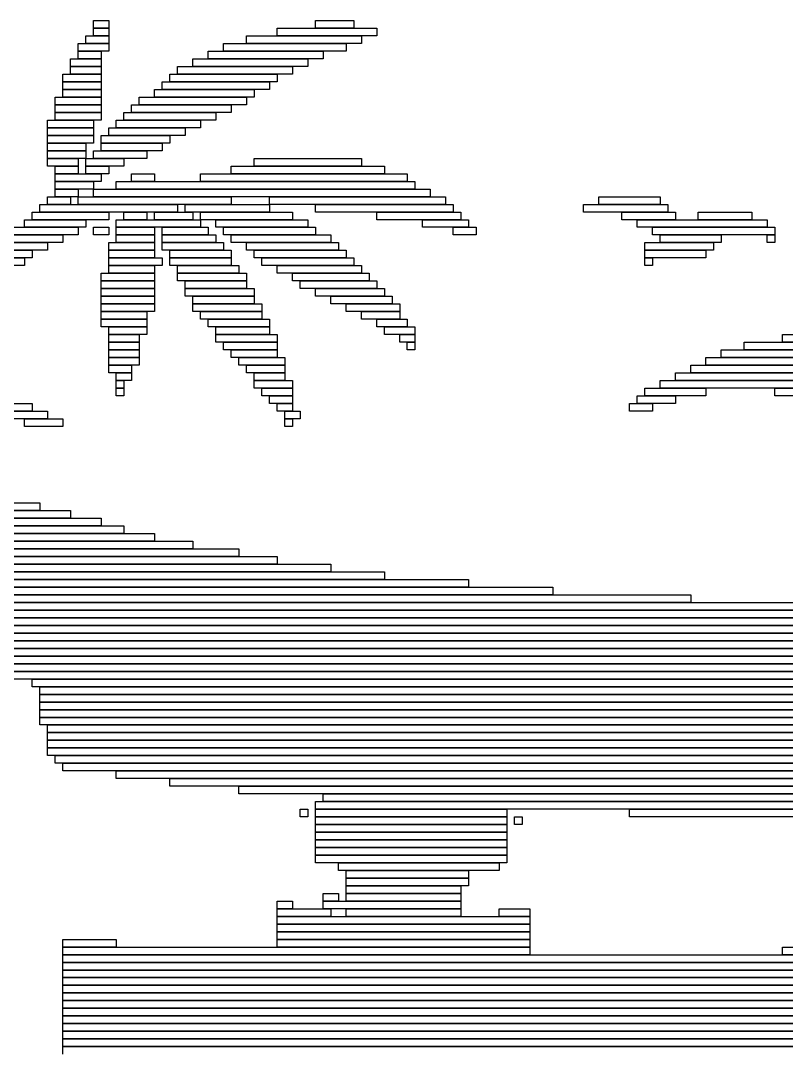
# Model space of a CAD drawing. Extents: x 290 to 734, y 306 to 705.
# Drawn here: x 407.5 to 507.5, y 569.5 to 704 of the extents above; entities that cross this region are included whole.
import ezdxf

# ---------------------------------------------------------------- set-up
doc = ezdxf.new("R2010")
doc.units = 0

msp = doc.modelspace()

# ---------------------------------------------------------------- linework, layer by layer
for p, q in [((417, 704), (419, 704)), ((417, 703), (417, 704)), ((419, 704), (419, 703)), ((446, 704), (451, 704)), ((446, 703), (446, 704)), ((451, 704), (451, 703)), ((419, 703), (417, 703)), ((417, 703), (419, 703)), ((417, 702), (417, 703)), ((419, 703), (419, 702)), ((441, 703), (454, 703)), ((441, 702), (441, 703)), ((451, 703), (446, 703)), ((454, 703), (454, 702)), ((415, 701), (419, 701)), ((415, 700), (415, 701)), ((416, 702), (419, 702)), ((416, 701), (416, 702)), ((419, 701), (416, 701)), ((419, 702), (417, 702)), ((419, 702), (419, 701)), ((419, 701), (419, 700)), ((434, 701), (450, 701)), ((434, 700), (434, 701)), ((437, 702), (452, 702)), ((437, 701), (437, 702)), ((452, 701), (437, 701)), ((454, 702), (441, 702)), ((450, 701), (450, 700)), ((452, 702), (452, 701)), ((419, 700), (415, 700)), ((415, 700), (418, 700)), ((415, 699), (415, 700)), ((418, 700), (418, 699)), ((432, 700), (447, 700)), ((432, 699), (432, 700)), ((450, 700), (434, 700)), ((447, 700), (447, 699)), ((414, 699), (418, 699)), ((414, 698), (414, 699)), ((418, 699), (415, 699)), ((418, 699), (418, 698)), ((430, 699), (445, 699)), ((430, 698), (430, 699)), ((447, 699), (432, 699)), ((445, 699), (445, 698)), ((413, 697), (418, 697)), ((413, 696), (413, 697)), ((418, 698), (414, 698)), ((414, 698), (418, 698)), ((414, 697), (414, 698)), ((418, 697), (414, 697)), ((418, 698), (418, 697)), ((418, 697), (418, 696)), ((427, 697), (441, 697)), ((427, 696), (427, 697)), ((428, 698), (443, 698)), ((428, 697), (428, 698)), ((443, 697), (428, 697)), ((445, 698), (430, 698)), ((441, 697), (441, 696)), ((443, 698), (443, 697)), ((418, 696), (413, 696)), ((413, 696), (418, 696)), ((413, 695), (413, 696)), ((418, 696), (418, 695)), ((426, 696), (440, 696)), ((426, 695), (426, 696)), ((441, 696), (427, 696)), ((440, 696), (440, 695)), ((418, 695), (413, 695)), ((413, 695), (418, 695)), ((413, 694), (413, 695)), ((418, 695), (418, 694)), ((425, 695), (438, 695)), ((425, 694), (425, 695)), ((440, 695), (426, 695)), ((438, 695), (438, 694)), ((412, 694), (418, 694)), ((412, 693), (412, 694)), ((418, 693), (412, 693)), ((412, 693), (418, 693)), ((412, 692), (412, 693)), ((418, 694), (413, 694)), ((418, 694), (418, 693)), ((418, 693), (418, 692)), ((422, 693), (435, 693)), ((422, 692), (422, 693)), ((423, 694), (437, 694)), ((423, 693), (423, 694)), ((437, 693), (423, 693)), ((438, 694), (425, 694)), ((435, 693), (435, 692)), ((437, 694), (437, 693)), ((418, 692), (412, 692)), ((412, 692), (418, 692)), ((412, 691), (412, 692)), ((418, 692), (418, 691)), ((421, 692), (433, 692)), ((421, 691), (421, 692)), ((435, 692), (422, 692)), ((433, 692), (433, 691)), ((411, 691), (417, 691)), ((411, 690), (411, 691)), ((417, 690), (411, 690)), ((411, 690), (417, 690)), ((411, 689), (411, 690)), ((418, 691), (412, 691)), ((417, 691), (417, 690)), ((417, 690), (417, 689)), ((419, 690), (429, 690)), ((419, 689), (419, 690)), ((420, 691), (431, 691)), ((420, 690), (420, 691)), ((431, 690), (420, 690)), ((433, 691), (421, 691)), ((429, 690), (429, 689)), ((431, 691), (431, 690)), ((417, 689), (411, 689)), ((411, 689), (417, 689)), ((411, 688), (411, 689)), ((417, 689), (417, 688)), ((418, 689), (427, 689)), ((418, 688), (418, 689)), ((429, 689), (419, 689)), ((427, 689), (427, 688)), ((417, 688), (411, 688)), ((411, 688), (416, 688)), ((411, 687), (411, 688)), ((416, 688), (416, 687)), ((427, 688), (418, 688)), ((418, 688), (426, 688)), ((418, 687), (418, 688)), ((426, 688), (426, 687)), ((416, 687), (411, 687)), ((411, 687), (416, 687)), ((411, 686), (411, 687)), ((416, 686), (411, 686)), ((411, 686), (415, 686)), ((411, 685), (411, 686)), ((415, 686), (415, 685)), ((416, 687), (416, 686)), ((416, 686), (421, 686)), ((416, 685), (416, 686)), ((417, 687), (424, 687)), ((417, 686), (417, 687)), ((424, 686), (417, 686)), ((426, 687), (418, 687)), ((421, 686), (421, 685)), ((424, 687), (424, 686)), ((438, 686), (452, 686)), ((438, 685), (438, 686)), ((452, 686), (452, 685)), ((415, 685), (411, 685)), ((412, 685), (415, 685)), ((412, 684), (412, 685)), ((415, 685), (415, 684)), ((421, 685), (416, 685)), ((416, 685), (419, 685)), ((416, 684), (416, 685)), ((419, 685), (419, 684)), ((435, 685), (455, 685)), ((435, 684), (435, 685)), ((452, 685), (438, 685)), ((455, 685), (455, 684)), ((415, 684), (412, 684)), ((412, 684), (418, 684)), ((412, 683), (412, 684)), ((419, 684), (416, 684)), ((418, 684), (418, 683)), ((422, 684), (425, 684)), ((422, 683), (422, 684)), ((425, 684), (425, 683)), ((431, 684), (458, 684)), ((431, 683), (431, 684)), ((455, 684), (435, 684)), ((458, 684), (458, 683)), ((418, 683), (412, 683)), ((412, 683), (417, 683)), ((412, 682), (412, 683)), ((417, 682), (412, 682)), ((412, 682), (415, 682)), ((412, 681), (412, 682)), ((415, 682), (415, 681)), ((417, 683), (417, 682)), ((417, 682), (461, 682)), ((417, 681), (417, 682)), ((420, 683), (459, 683)), ((420, 682), (420, 683)), ((459, 682), (420, 682)), ((425, 683), (422, 683)), ((458, 683), (431, 683)), ((459, 683), (459, 682)), ((461, 682), (461, 681)), ((411, 681), (414, 681)), ((411, 680), (411, 681)), ((415, 681), (412, 681)), ((414, 681), (414, 680)), ((415, 681), (435, 681)), ((415, 680), (415, 681)), ((461, 681), (417, 681)), ((435, 681), (435, 680)), ((440, 681), (463, 681)), ((440, 680), (440, 681)), ((463, 681), (463, 680)), ((483, 681), (491, 681)), ((483, 680), (483, 681)), ((491, 681), (491, 680)), ((410, 680), (428, 680)), ((410, 679), (410, 680)), ((414, 680), (411, 680)), ((435, 680), (415, 680)), ((428, 680), (428, 679)), ((429, 680), (440, 680)), ((429, 679), (429, 680)), ((463, 680), (440, 680)), ((440, 680), (440, 679)), ((446, 680), (464, 680)), ((446, 679), (446, 680)), ((464, 680), (464, 679)), ((481, 680), (492, 680)), ((481, 679), (481, 680)), ((491, 680), (483, 680)), ((492, 680), (492, 679)), ((408, 678), (416, 678)), ((408, 677), (408, 678)), ((409, 679), (419, 679)), ((409, 678), (409, 679)), ((419, 678), (409, 678)), ((428, 679), (410, 679)), ((416, 678), (416, 677)), ((419, 679), (419, 678)), ((420, 678), (431, 678)), ((420, 677), (420, 678)), ((421, 679), (424, 679)), ((421, 678), (421, 679)), ((424, 678), (421, 678)), ((424, 679), (424, 678)), ((425, 679), (430, 679)), ((425, 678), (425, 679)), ((430, 678), (425, 678)), ((440, 679), (429, 679)), ((430, 679), (430, 678)), ((431, 679), (443, 679)), ((431, 678), (431, 679)), ((443, 678), (431, 678)), ((431, 678), (431, 677)), ((433, 678), (445, 678)), ((433, 677), (433, 678)), ((443, 679), (443, 678)), ((445, 678), (445, 677)), ((464, 679), (446, 679)), ((454, 679), (465, 679)), ((454, 678), (454, 679)), ((465, 678), (454, 678)), ((460, 678), (466, 678)), ((460, 677), (460, 678)), ((465, 679), (465, 678)), ((466, 678), (466, 677)), ((492, 679), (481, 679)), ((486, 679), (493, 679)), ((486, 678), (486, 679)), ((493, 678), (486, 678)), ((488, 678), (505, 678)), ((488, 677), (488, 678)), ((493, 679), (493, 678)), ((496, 679), (503, 679)), ((496, 678), (496, 679)), ((503, 678), (496, 678)), ((503, 679), (503, 678)), ((505, 678), (505, 677)), ((406, 677), (415, 677)), ((416, 677), (408, 677)), ((415, 677), (415, 676)), ((417, 677), (419, 677)), ((417, 676), (417, 677)), ((419, 677), (419, 676)), ((431, 677), (420, 677)), ((420, 677), (425, 677)), ((420, 676), (420, 677)), ((425, 677), (425, 676)), ((426, 677), (432, 677)), ((426, 676), (426, 677)), ((432, 677), (432, 676)), ((445, 677), (433, 677)), ((434, 677), (446, 677)), ((434, 676), (434, 677)), ((446, 677), (446, 676)), ((466, 677), (460, 677)), ((464, 677), (467, 677)), ((464, 676), (464, 677)), ((467, 677), (467, 676)), ((505, 677), (488, 677)), ((490, 677), (506, 677)), ((490, 676), (490, 677)), ((506, 677), (506, 676)), ((405, 676), (413, 676)), ((415, 676), (406, 676)), ((413, 676), (413, 675)), ((419, 676), (417, 676)), ((425, 676), (420, 676)), ((420, 676), (425, 676)), ((420, 675), (420, 676)), ((425, 676), (425, 675)), ((432, 676), (426, 676)), ((426, 676), (433, 676)), ((426, 675), (426, 676)), ((433, 676), (433, 675)), ((446, 676), (434, 676)), ((435, 676), (448, 676)), ((435, 675), (435, 676)), ((448, 676), (448, 675)), ((467, 676), (464, 676)), ((506, 676), (490, 676)), ((491, 676), (499, 676)), ((491, 675), (491, 676)), ((499, 676), (499, 675)), ((505, 676), (506, 676)), ((505, 675), (505, 676)), ((506, 676), (506, 675)), ((403, 674), (409, 674)), ((404, 675), (411, 675)), ((411, 674), (404, 674)), ((413, 675), (405, 675)), ((409, 674), (409, 673)), ((411, 675), (411, 674)), ((419, 675), (425, 675)), ((419, 674), (419, 675)), ((425, 674), (419, 674)), ((419, 674), (425, 674)), ((419, 673), (419, 674)), ((425, 675), (420, 675)), ((425, 675), (425, 674)), ((425, 674), (425, 673)), ((433, 675), (426, 675)), ((426, 675), (434, 675)), ((426, 674), (426, 675)), ((434, 674), (426, 674)), ((427, 674), (435, 674)), ((427, 673), (427, 674)), ((434, 675), (434, 674)), ((448, 675), (435, 675)), ((435, 674), (435, 673)), ((437, 675), (449, 675)), ((437, 674), (437, 675)), ((449, 674), (437, 674)), ((438, 674), (450, 674)), ((438, 673), (438, 674)), ((449, 675), (449, 674)), ((450, 674), (450, 673)), ((489, 675), (498, 675)), ((489, 674), (489, 675)), ((498, 674), (489, 674)), ((489, 674), (497, 674)), ((489, 673), (489, 674)), ((499, 675), (491, 675)), ((497, 674), (497, 673)), ((498, 675), (498, 674)), ((506, 675), (505, 675)), ((402, 673), (408, 673)), ((409, 673), (403, 673)), ((408, 673), (408, 672)), ((425, 673), (419, 673)), ((419, 673), (426, 673)), ((419, 672), (419, 673)), ((426, 673), (426, 672)), ((435, 673), (427, 673)), ((427, 673), (435, 673)), ((427, 672), (427, 673)), ((435, 673), (435, 672)), ((450, 673), (438, 673)), ((439, 673), (451, 673)), ((439, 672), (439, 673)), ((451, 673), (451, 672)), ((497, 673), (489, 673)), ((489, 673), (490, 673)), ((489, 672), (489, 673)), ((490, 673), (490, 672)), ((408, 672), (402, 672)), ((426, 672), (419, 672)), ((419, 672), (425, 672)), ((419, 671), (419, 672)), ((425, 672), (425, 671)), ((435, 672), (427, 672)), ((428, 672), (436, 672)), ((428, 671), (428, 672)), ((436, 672), (436, 671)), ((451, 672), (439, 672)), ((441, 672), (452, 672)), ((441, 671), (441, 672)), ((452, 672), (452, 671)), ((490, 672), (489, 672)), ((418, 671), (425, 671)), ((418, 670), (418, 671)), ((425, 670), (418, 670)), ((418, 670), (425, 670)), ((418, 669), (418, 670)), ((425, 671), (419, 671)), ((425, 671), (425, 670)), ((425, 670), (425, 669)), ((436, 671), (428, 671)), ((428, 671), (437, 671)), ((428, 670), (428, 671)), ((437, 670), (428, 670)), ((429, 670), (437, 670)), ((429, 669), (429, 670)), ((437, 671), (437, 670)), ((437, 670), (437, 669)), ((452, 671), (441, 671)), ((443, 671), (453, 671)), ((443, 670), (443, 671)), ((453, 670), (443, 670)), ((444, 670), (454, 670)), ((444, 669), (444, 670)), ((453, 671), (453, 670)), ((454, 670), (454, 669)), ((425, 669), (418, 669)), ((418, 669), (425, 669)), ((418, 668), (418, 669)), ((425, 669), (425, 668)), ((437, 669), (429, 669)), ((429, 669), (438, 669)), ((429, 668), (429, 669)), ((438, 669), (438, 668)), ((454, 669), (444, 669)), ((446, 669), (455, 669)), ((446, 668), (446, 669)), ((455, 669), (455, 668)), ((425, 668), (418, 668)), ((418, 668), (425, 668)), ((418, 667), (418, 668)), ((425, 668), (425, 667)), ((438, 668), (429, 668)), ((430, 668), (438, 668)), ((430, 667), (430, 668)), ((438, 668), (438, 667)), ((455, 668), (446, 668)), ((448, 668), (456, 668)), ((448, 667), (448, 668)), ((456, 668), (456, 667)), ((425, 667), (418, 667)), ((418, 667), (425, 667)), ((418, 666), (418, 667)), ((425, 666), (418, 666)), ((418, 666), (424, 666)), ((418, 665), (418, 666)), ((424, 666), (424, 665)), ((425, 667), (425, 666)), ((438, 667), (430, 667)), ((430, 667), (439, 667)), ((430, 666), (430, 667)), ((439, 666), (430, 666)), ((431, 666), (439, 666)), ((431, 665), (431, 666)), ((439, 667), (439, 666)), ((439, 666), (439, 665)), ((456, 667), (448, 667)), ((450, 667), (457, 667)), ((450, 666), (450, 667)), ((457, 666), (450, 666)), ((452, 666), (457, 666)), ((452, 665), (452, 666)), ((457, 667), (457, 666)), ((457, 666), (457, 665)), ((424, 665), (418, 665)), ((418, 665), (424, 665)), ((418, 664), (418, 665)), ((424, 665), (424, 664)), ((439, 665), (431, 665)), ((432, 665), (440, 665)), ((432, 664), (432, 665)), ((440, 665), (440, 664)), ((457, 665), (452, 665)), ((454, 665), (458, 665)), ((454, 664), (454, 665)), ((458, 665), (458, 664)), ((424, 664), (418, 664)), ((419, 664), (424, 664)), ((419, 663), (419, 664)), ((424, 664), (424, 663)), ((440, 664), (432, 664)), ((433, 664), (440, 664)), ((433, 663), (433, 664)), ((440, 664), (440, 663)), ((458, 664), (454, 664)), ((455, 664), (459, 664)), ((455, 663), (455, 664)), ((459, 664), (459, 663)), ((424, 663), (419, 663)), ((419, 663), (423, 663)), ((419, 662), (419, 663)), ((423, 662), (419, 662)), ((419, 662), (423, 662)), ((419, 661), (419, 662)), ((423, 663), (423, 662)), ((423, 662), (423, 661)), ((440, 663), (433, 663)), ((433, 663), (441, 663)), ((433, 662), (433, 663)), ((441, 662), (433, 662)), ((434, 662), (441, 662)), ((434, 661), (434, 662)), ((441, 663), (441, 662)), ((441, 662), (441, 661)), ((459, 663), (455, 663)), ((457, 663), (459, 663)), ((457, 662), (457, 663)), ((459, 662), (457, 662)), ((458, 662), (459, 662)), ((458, 661), (458, 662)), ((459, 663), (459, 662)), ((459, 662), (459, 661)), ((502, 662), (516, 662)), ((502, 661), (502, 662)), ((507, 663), (511, 663)), ((507, 662), (507, 663)), ((511, 662), (507, 662)), ((423, 661), (419, 661)), ((419, 661), (423, 661)), ((419, 660), (419, 661)), ((423, 661), (423, 660)), ((441, 661), (434, 661)), ((435, 661), (441, 661)), ((435, 660), (435, 661)), ((441, 661), (441, 660)), ((459, 661), (458, 661)), ((499, 661), (518, 661)), ((499, 660), (499, 661)), ((516, 661), (502, 661)), ((423, 660), (419, 660)), ((419, 660), (423, 660)), ((419, 659), (419, 660)), ((423, 660), (423, 659)), ((441, 660), (435, 660)), ((436, 660), (442, 660)), ((436, 659), (436, 660)), ((442, 660), (442, 659)), ((497, 660), (520, 660)), ((497, 659), (497, 660)), ((518, 660), (499, 660)), ((423, 659), (419, 659)), ((419, 659), (422, 659)), ((419, 658), (419, 659)), ((422, 658), (419, 658)), ((420, 658), (422, 658)), ((420, 657), (420, 658)), ((422, 659), (422, 658)), ((422, 658), (422, 657)), ((442, 659), (436, 659)), ((437, 659), (442, 659)), ((437, 658), (437, 659)), ((442, 658), (437, 658)), ((438, 658), (442, 658)), ((438, 657), (438, 658)), ((442, 659), (442, 658)), ((442, 658), (442, 657)), ((493, 658), (537, 658)), ((493, 657), (493, 658)), ((495, 659), (521, 659)), ((495, 658), (495, 659)), ((521, 658), (495, 658)), ((520, 659), (497, 659)), ((422, 657), (420, 657)), ((420, 657), (421, 657)), ((420, 656), (420, 657)), ((421, 657), (421, 656)), ((442, 657), (438, 657)), ((438, 657), (443, 657)), ((438, 656), (438, 657)), ((443, 657), (443, 656)), ((491, 657), (536, 657)), ((491, 656), (491, 657)), ((537, 657), (493, 657)), ((421, 656), (420, 656)), ((420, 656), (421, 656)), ((420, 655), (420, 656)), ((421, 656), (421, 655)), ((443, 656), (438, 656)), ((439, 656), (443, 656)), ((439, 655), (439, 656)), ((443, 656), (443, 655)), ((489, 656), (497, 656)), ((489, 655), (489, 656)), ((536, 656), (491, 656)), ((497, 656), (497, 655)), ((506, 656), (535, 656)), ((506, 655), (506, 656)), ((390, 654), (409, 654)), ((409, 654), (409, 653)), ((421, 655), (420, 655)), ((443, 655), (439, 655)), ((440, 655), (443, 655)), ((440, 654), (440, 655)), ((443, 654), (440, 654)), ((441, 654), (443, 654)), ((441, 653), (441, 654)), ((443, 655), (443, 654)), ((443, 654), (443, 653)), ((487, 654), (490, 654)), ((487, 653), (487, 654)), ((488, 655), (493, 655)), ((488, 654), (488, 655)), ((493, 654), (488, 654)), ((497, 655), (489, 655)), ((490, 654), (490, 653)), ((493, 655), (493, 654)), ((535, 655), (506, 655)), ((383, 653), (411, 653)), ((409, 653), (390, 653)), ((411, 653), (411, 652)), ((443, 653), (441, 653)), ((442, 653), (444, 653)), ((442, 652), (442, 653)), ((444, 653), (444, 652)), ((490, 653), (487, 653)), ((411, 652), (383, 652)), ((408, 652), (413, 652)), ((408, 651), (408, 652)), ((413, 651), (408, 651)), ((413, 652), (413, 651)), ((444, 652), (442, 652)), ((442, 652), (443, 652)), ((442, 651), (442, 652)), ((443, 651), (442, 651)), ((443, 652), (443, 651)), ((390, 641), (410, 641)), ((410, 641), (410, 640)), ((410, 640), (390, 640)), ((391, 640), (414, 640)), ((414, 639), (391, 639)), ((391, 639), (418, 639)), ((414, 640), (414, 639)), ((418, 639), (418, 638)), ((418, 638), (391, 638)), ((392, 638), (421, 638)), ((421, 638), (421, 637)), ((421, 637), (392, 637)), ((392, 637), (425, 637)), ((425, 637), (425, 636)), ((425, 636), (392, 636)), ((393, 636), (430, 636)), ((430, 635), (393, 635)), ((393, 635), (436, 635)), ((430, 636), (430, 635)), ((436, 635), (436, 634)), ((436, 634), (393, 634)), ((393, 634), (441, 634)), ((441, 634), (441, 633)), ((441, 633), (393, 633)), ((394, 633), (448, 633)), ((448, 633), (448, 632)), ((448, 632), (394, 632)), ((394, 632), (455, 632)), ((455, 631), (394, 631)), ((395, 631), (466, 631)), ((455, 632), (455, 631)), ((466, 631), (466, 630)), ((466, 630), (395, 630)), ((396, 630), (477, 630)), ((477, 630), (477, 629)), ((477, 629), (396, 629)), ((398, 629), (495, 629)), ((495, 629), (495, 628)), ((495, 628), (398, 628)), ((398, 628), (640, 628)), ((640, 627), (398, 627)), ((398, 627), (639, 627)), ((639, 626), (398, 626)), ((399, 626), (639, 626)), ((639, 625), (399, 625)), ((399, 625), (639, 625)), ((639, 624), (399, 624)), ((399, 624), (638, 624)), ((638, 623), (399, 623)), ((400, 623), (638, 623)), ((638, 622), (400, 622)), ((400, 622), (637, 622)), ((637, 621), (400, 621)), ((401, 621), (637, 621)), ((637, 620), (401, 620)), ((401, 620), (636, 620)), ((636, 619), (401, 619)), ((404, 619), (633, 619)), ((633, 618), (404, 618)), ((409, 618), (628, 618)), ((409, 617), (409, 618)), ((628, 617), (409, 617)), ((410, 617), (628, 617)), ((410, 616), (410, 617)), ((628, 616), (410, 616)), ((410, 616), (628, 616)), ((410, 615), (410, 616)), ((628, 615), (410, 615)), ((410, 615), (627, 615)), ((410, 614), (410, 615)), ((627, 614), (410, 614)), ((410, 614), (627, 614)), ((410, 613), (410, 614)), ((627, 613), (410, 613)), ((410, 613), (627, 613)), ((410, 612), (410, 613)), ((627, 612), (410, 612)), ((411, 612), (627, 612)), ((411, 611), (411, 612)), ((627, 611), (411, 611)), ((411, 611), (627, 611)), ((411, 610), (411, 611)), ((627, 610), (411, 610)), ((411, 610), (627, 610)), ((411, 609), (411, 610)), ((627, 609), (411, 609)), ((411, 609), (626, 609)), ((411, 608), (411, 609)), ((626, 608), (411, 608)), ((412, 608), (626, 608)), ((412, 607), (412, 608)), ((626, 607), (412, 607)), ((413, 607), (624, 607)), ((413, 606), (413, 607)), ((624, 606), (413, 606)), ((420, 606), (617, 606)), ((420, 605), (420, 606)), ((617, 605), (420, 605)), ((427, 605), (609, 605)), ((427, 604), (427, 605)), ((609, 604), (427, 604)), ((436, 604), (600, 604)), ((436, 603), (436, 604)), ((600, 603), (436, 603)), ((447, 603), (591, 603)), ((447, 602), (447, 603)), ((446, 602), (592, 602)), ((446, 601), (446, 602)), ((591, 602), (447, 602)), ((444, 601), (445, 601)), ((444, 600), (444, 601)), ((445, 600), (444, 600)), ((445, 601), (445, 600)), ((592, 601), (446, 601)), ((446, 601), (471, 601)), ((446, 600), (446, 601)), ((471, 600), (446, 600)), ((446, 600), (471, 600)), ((446, 599), (446, 600)), ((471, 601), (471, 600)), ((471, 600), (471, 599)), ((472, 600), (473, 600)), ((472, 599), (472, 600)), ((473, 600), (473, 599)), ((487, 601), (549, 601)), ((487, 600), (487, 601)), ((549, 600), (487, 600)), ((471, 599), (446, 599)), ((446, 599), (471, 599)), ((446, 598), (446, 599)), ((471, 599), (471, 598)), ((473, 599), (472, 599)), ((471, 598), (446, 598)), ((446, 598), (471, 598)), ((446, 597), (446, 598)), ((471, 598), (471, 597)), ((471, 597), (446, 597)), ((446, 597), (471, 597)), ((446, 596), (446, 597)), ((471, 596), (446, 596)), ((446, 596), (471, 596)), ((446, 595), (446, 596)), ((471, 597), (471, 596)), ((471, 596), (471, 595)), ((471, 595), (446, 595)), ((446, 595), (471, 595)), ((446, 594), (446, 595)), ((471, 595), (471, 594)), ((471, 594), (446, 594)), ((449, 594), (470, 594)), ((449, 593), (449, 594)), ((470, 594), (470, 593)), ((470, 593), (449, 593)), ((450, 593), (466, 593)), ((450, 592), (450, 593)), ((466, 592), (450, 592)), ((450, 592), (466, 592)), ((450, 591), (450, 592)), ((466, 593), (466, 592)), ((466, 592), (466, 591)), ((466, 591), (450, 591)), ((450, 591), (465, 591)), ((450, 590), (450, 591)), ((465, 591), (465, 590)), ((447, 590), (449, 590)), ((447, 589), (447, 590)), ((449, 590), (449, 589)), ((465, 590), (450, 590)), ((450, 590), (465, 590)), ((450, 589), (450, 590)), ((465, 590), (465, 589)), ((441, 589), (443, 589)), ((441, 588), (441, 589)), ((443, 588), (441, 588)), ((441, 588), (448, 588)), ((441, 587), (441, 588)), ((443, 589), (443, 588)), ((449, 589), (447, 589)), ((447, 589), (465, 589)), ((447, 588), (447, 589)), ((465, 588), (447, 588)), ((448, 588), (448, 587)), ((465, 589), (450, 589)), ((450, 588), (465, 588)), ((450, 587), (450, 588)), ((465, 589), (465, 588)), ((465, 588), (465, 587)), ((470, 588), (474, 588)), ((470, 587), (470, 588)), ((474, 588), (474, 587)), ((448, 587), (441, 587)), ((441, 587), (474, 587)), ((441, 586), (441, 587)), ((465, 587), (450, 587)), ((474, 587), (470, 587)), ((474, 587), (474, 586)), ((474, 586), (441, 586)), ((441, 586), (474, 586)), ((441, 585), (441, 586)), ((474, 586), (474, 585)), ((413, 584), (420, 584)), ((413, 583), (413, 584)), ((420, 584), (420, 583)), ((474, 585), (441, 585)), ((441, 585), (474, 585)), ((441, 584), (441, 585)), ((474, 584), (441, 584)), ((441, 584), (474, 584)), ((441, 583), (441, 584)), ((474, 585), (474, 584)), ((474, 584), (474, 583)), ((420, 583), (413, 583)), ((413, 583), (474, 583)), ((413, 582), (413, 583)), ((474, 583), (441, 583)), ((474, 583), (474, 582)), ((507, 583), (530, 583)), ((507, 582), (507, 583)), ((474, 582), (413, 582)), ((413, 582), (625, 582)), ((413, 581), (413, 582)), ((530, 582), (507, 582)), ((625, 581), (413, 581)), ((413, 581), (625, 581)), ((413, 580), (413, 581)), ((625, 580), (413, 580)), ((413, 580), (625, 580)), ((413, 579), (413, 580)), ((625, 579), (413, 579)), ((413, 579), (625, 579)), ((413, 578), (413, 579)), ((625, 578), (413, 578)), ((413, 578), (625, 578)), ((413, 577), (413, 578)), ((625, 577), (413, 577)), ((413, 577), (625, 577)), ((413, 576), (413, 577)), ((625, 576), (413, 576)), ((413, 576), (625, 576)), ((413, 575), (413, 576)), ((625, 575), (413, 575)), ((413, 575), (625, 575)), ((413, 574), (413, 575)), ((625, 574), (413, 574)), ((413, 574), (625, 574)), ((413, 573), (413, 574)), ((625, 573), (413, 573)), ((413, 573), (625, 573)), ((413, 572), (413, 573)), ((625, 572), (413, 572)), ((413, 572), (625, 572)), ((413, 571), (413, 572)), ((625, 571), (413, 571)), ((413, 571), (625, 571)), ((413, 570), (413, 571)), ((625, 570), (413, 570)), ((413, 570), (625, 570)), ((413, 569), (413, 570))]:
    msp.add_line(p, q)

doc.saveas('drawing.dxf')
